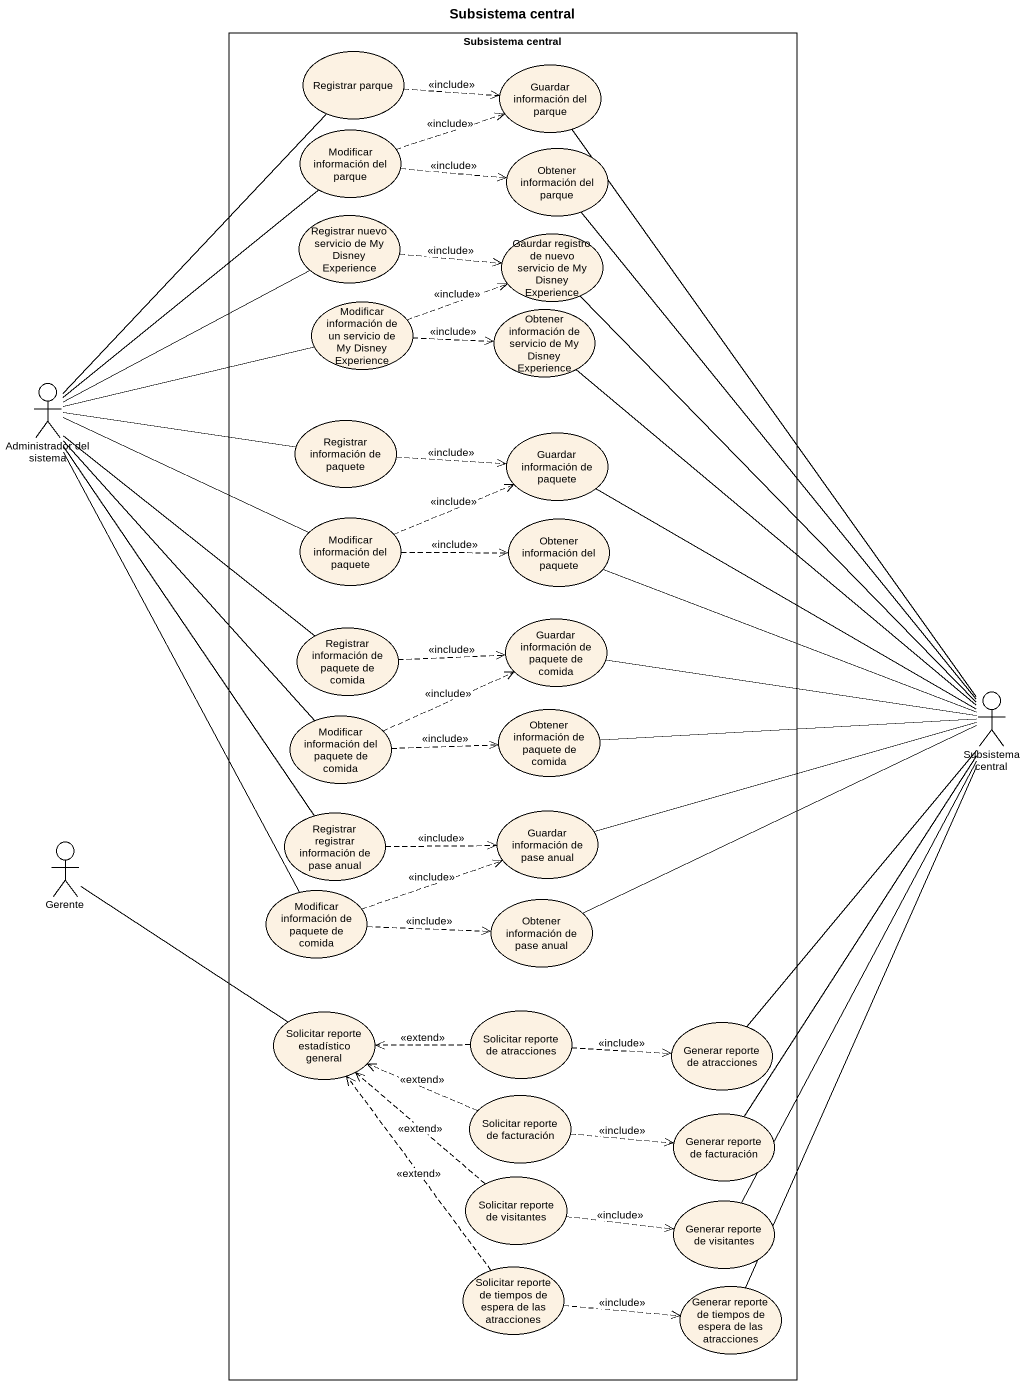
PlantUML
@startuml
title Subsistema central
rectangle "Subsistema central" as Subsistema_central {
  usecase "Registrar parque" as Registrar_parque
  usecase "Guardar información del parque" as Guardar_información_del
  usecase "Modificar información del parque" as Modificar_información_del
  usecase "Obtener información del parque" as Obtener_información_del
  usecase "Registrar nuevo servicio de My Disney Experience" as Registrar_nuevo_servicio_de
  usecase "Gaurdar registro de nuevo servicio de My Disney Experience" as Gaurdar_registro_de_nuevo
  usecase "Modificar información de un servicio de My Disney Experience" as Modificar_información_de_un
  usecase "Obtener información de servicio de My Disney Experience" as Obtener_información_de
  usecase "Registrar información de paquete" as Registrar_información_de
  usecase "Guardar información de paquete" as Guardar_información_de
  usecase "Modificar información del paquete" as Modificar_información_del_2
  usecase "Obtener información del paquete" as Obtener_información_del_2
  usecase "Registrar información de paquete de comida" as Registrar_información_de_2
  usecase "Guardar información de paquete de comida" as Guardar_información_de_2
  usecase "Modificar información del paquete de comida" as Modificar_información_del_3
  usecase "Obtener información de paquete de comida" as Obtener_información_de_2
  usecase "Registrar registrar información de pase anual" as Registrar_registrar
  usecase "Guardar información de pase anual" as Guardar_información_de_pase
  usecase "Modificar información de paquete de comida" as Modificar_información_de
  usecase "Obtener información de pase anual" as Obtener_información_de_pase
  usecase "Solicitar reporte estadístico general" as Solicitar_reporte
  usecase "Solicitar reporte de atracciones" as Solicitar_reporte_de
  usecase "Generar reporte de atracciones" as Generar_reporte_de
  usecase "Solicitar reporte de facturación" as Solicitar_reporte_de_2
  usecase "Generar reporte de facturación" as Generar_reporte_de_2
  usecase "Solicitar reporte de visitantes" as Solicitar_reporte_de_3
  usecase "Generar reporte de visitantes" as Generar_reporte_de_3
  usecase "Solicitar reporte de tiempos de espera de las atracciones" as Solicitar_reporte_de_4
  usecase "Generar reporte de tiempos de espera de las atracciones" as Generar_reporte_de_tiempos
}
actor "Administrador del sistema" as Administrador_del_sistema
actor "Subsistema central" as Subsistema_central_2
actor Gerente
Registrar_parque .right.> Guardar_información_del : <<include>>
Modificar_información_del .right.> Guardar_información_del : <<include>>
Modificar_información_del .right.> Obtener_información_del : <<include>>
Registrar_nuevo_servicio_de .right.> Gaurdar_registro_de_nuevo : <<include>>
Modificar_información_de_un .right.> Gaurdar_registro_de_nuevo : <<include>>
Modificar_información_de_un .right.> Obtener_información_de : <<include>>
Administrador_del_sistema -up- Registrar_parque
Administrador_del_sistema -up- Modificar_información_del
Administrador_del_sistema -right- Registrar_nuevo_servicio_de
Administrador_del_sistema -right- Modificar_información_de_un
Administrador_del_sistema -right- Registrar_información_de
Administrador_del_sistema -right- Modificar_información_del_2
Administrador_del_sistema -- Registrar_información_de_2
Administrador_del_sistema -- Modificar_información_del_3
Administrador_del_sistema -- Registrar_registrar
Administrador_del_sistema -- Modificar_información_de
Registrar_información_de .right.> Guardar_información_de : <<include>>
Modificar_información_del_2 .right.> Guardar_información_de : <<include>>
Modificar_información_del_2 .right.> Obtener_información_del_2 : <<include>>
Registrar_información_de_2 .right.> Guardar_información_de_2 : <<include>>
Modificar_información_del_3 .right.> Guardar_información_de_2 : <<include>>
Modificar_información_del_3 .right.> Obtener_información_de_2 : <<include>>
Subsistema_central_2 -up- Guardar_información_del
Subsistema_central_2 -up- Obtener_información_del
Subsistema_central_2 -up- Gaurdar_registro_de_nuevo
Subsistema_central_2 -up- Obtener_información_de
Subsistema_central_2 -up- Guardar_información_de
Subsistema_central_2 -left- Obtener_información_del_2
Subsistema_central_2 -left- Guardar_información_de_2
Subsistema_central_2 -left- Obtener_información_de_2
Subsistema_central_2 -left- Guardar_información_de_pase
Subsistema_central_2 -left- Obtener_información_de_pase
Subsistema_central_2 -- Generar_reporte_de
Subsistema_central_2 -- Generar_reporte_de_2
Subsistema_central_2 -- Generar_reporte_de_3
Subsistema_central_2 -- Generar_reporte_de_tiempos
Gerente -- Solicitar_reporte
Registrar_registrar .right.> Guardar_información_de_pase : <<include>>
Modificar_información_de .right.> Guardar_información_de_pase : <<include>>
Modificar_información_de .right.> Obtener_información_de_pase : <<include>>
Solicitar_reporte_de .left.> Solicitar_reporte : <<extend>>
Solicitar_reporte_de .right.> Generar_reporte_de : <<include>>
Solicitar_reporte_de_2 .left.> Solicitar_reporte : <<extend>>
Solicitar_reporte_de_2 .right.> Generar_reporte_de_2 : <<include>>
Solicitar_reporte_de_3 .up.> Solicitar_reporte : <<extend>>
Solicitar_reporte_de_3 .right.> Generar_reporte_de_3 : <<include>>
Solicitar_reporte_de_4 .up.> Solicitar_reporte : <<extend>>
Solicitar_reporte_de_4 .right.> Generar_reporte_de_tiempos : <<include>>
@enduml
